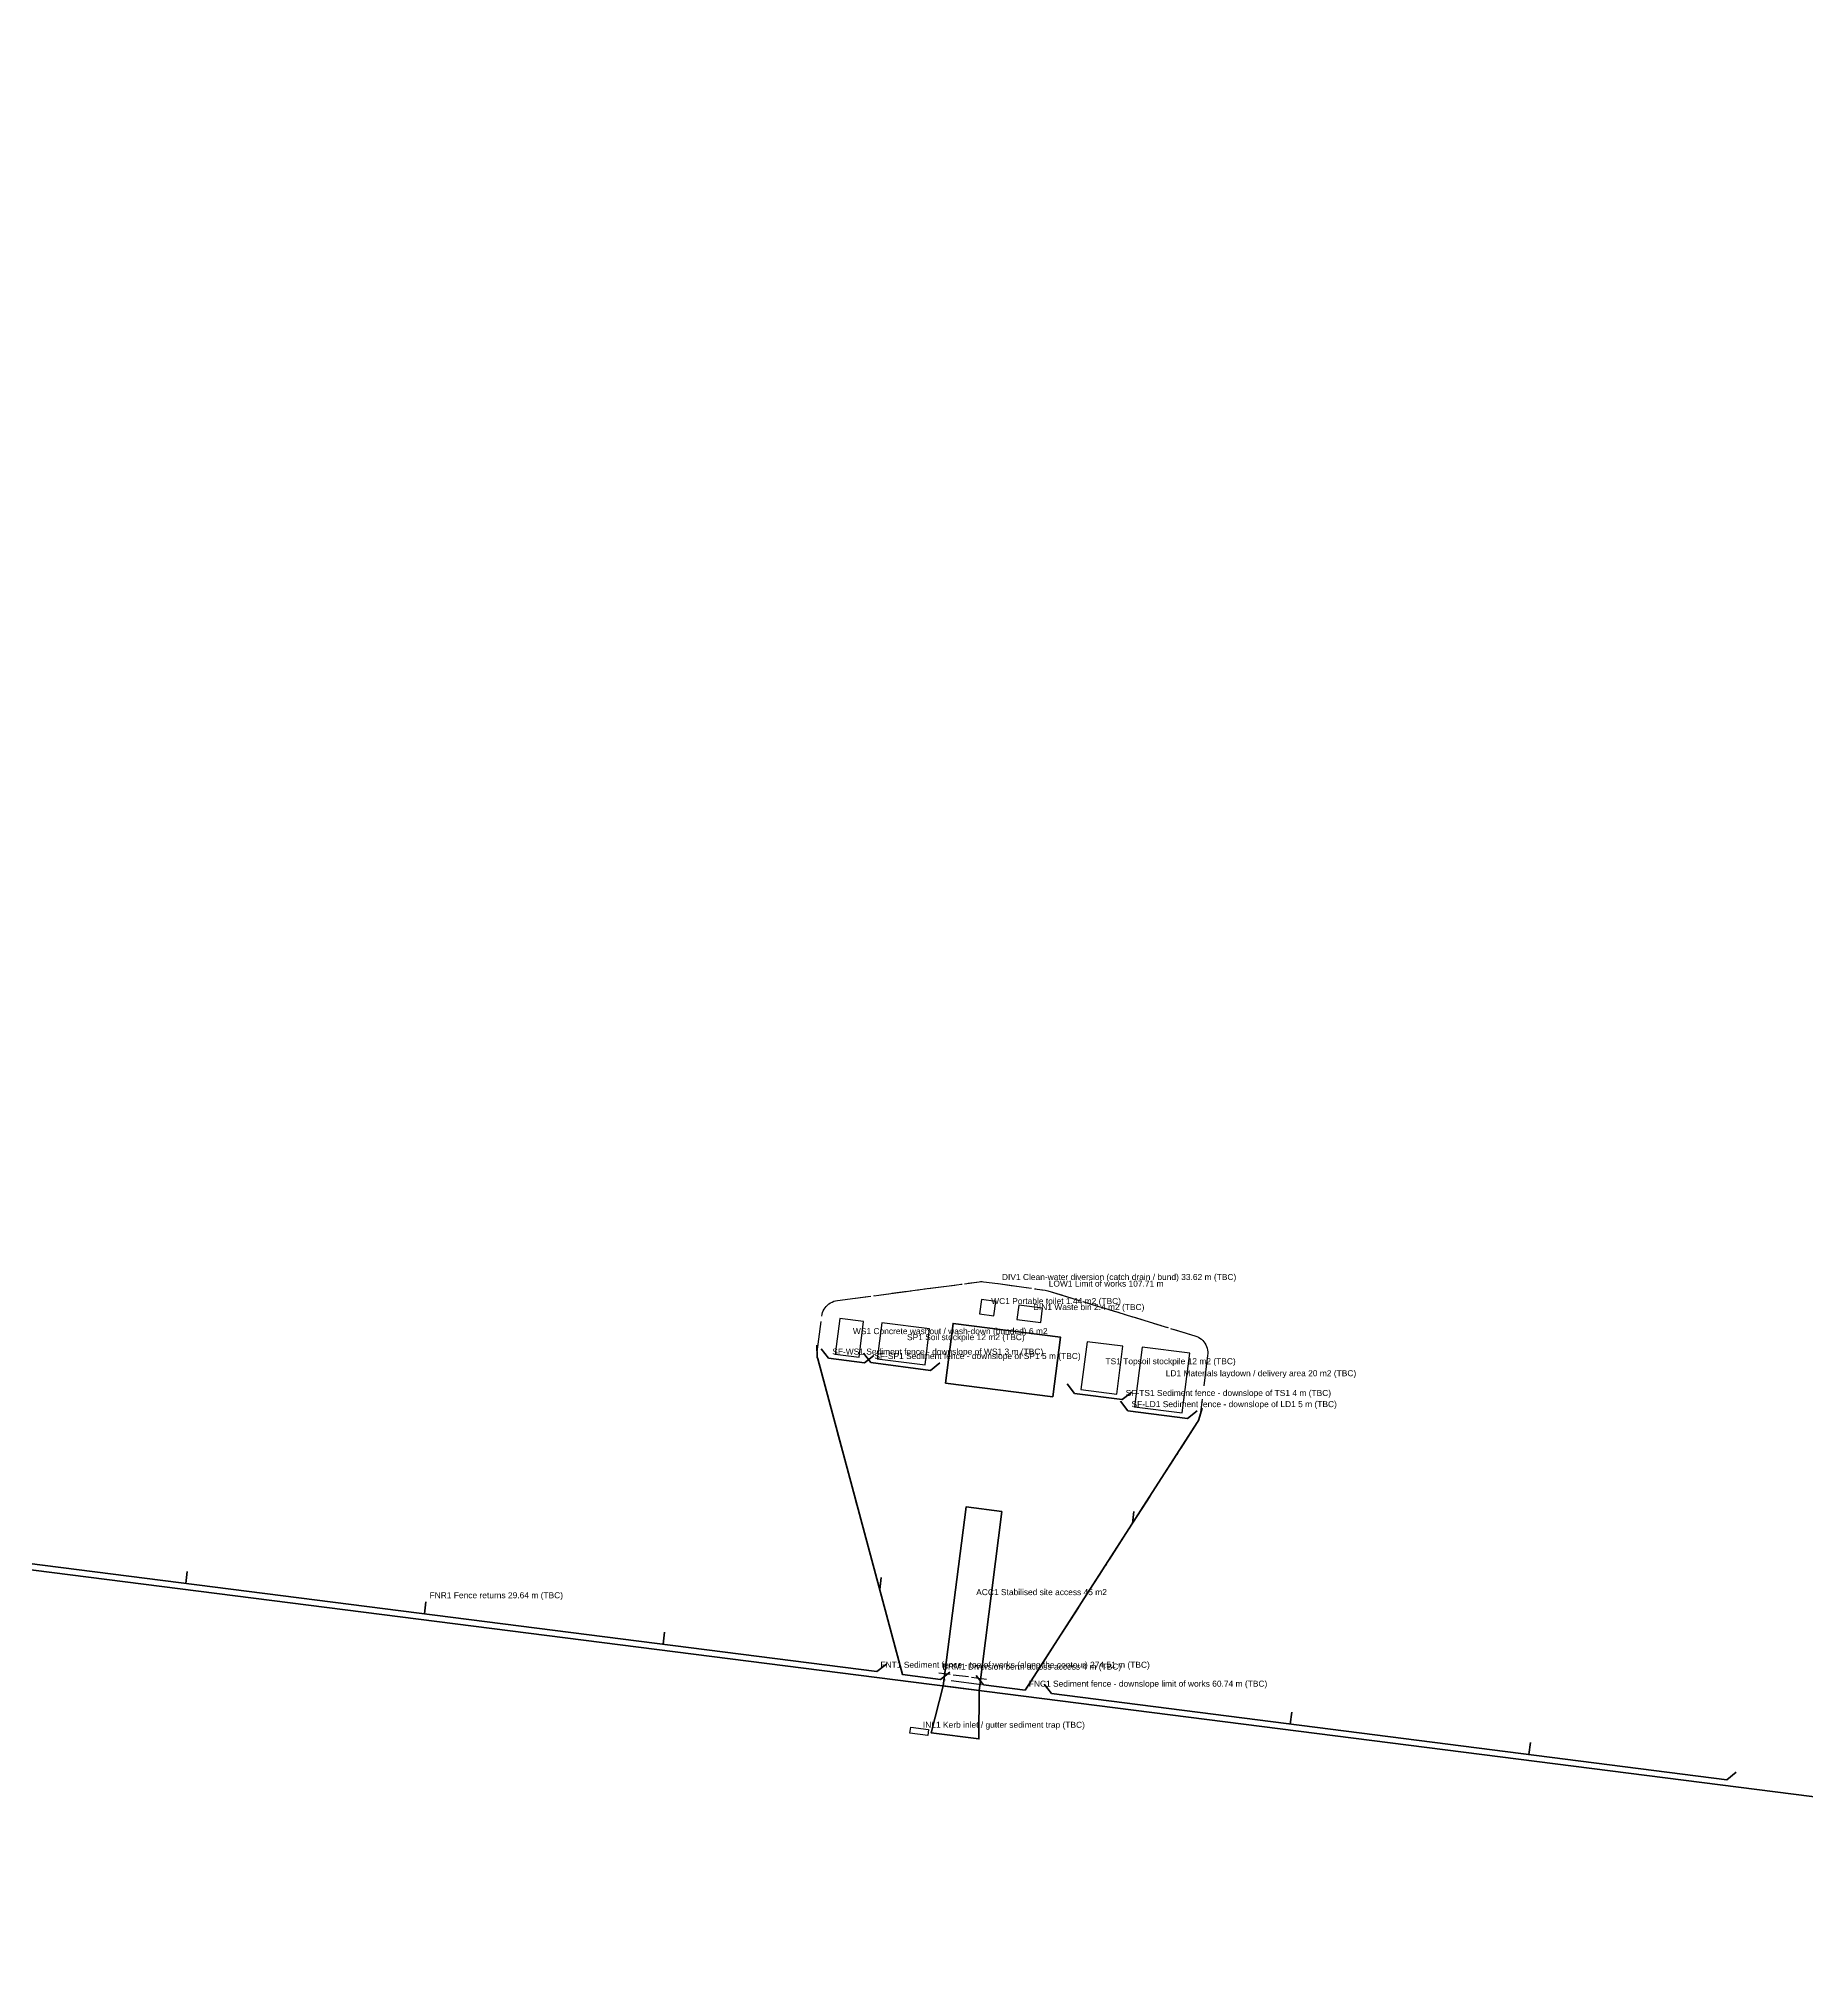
# Model space of a CAD drawing. Header units: metres. Extents: x 227626 to 228210, y 6571811 to 6573120.
# Drawn here: x 227772.8 to 227919.8, y 6571814.7 to 6571974.2 of the extents above; entities that cross this region are included whole.
import ezdxf

# ---------------------------------------------------------------- set-up
doc = ezdxf.new("R2010")
doc.units = ezdxf.units.M
doc.linetypes.add('DASHDOT', pattern=[3.556, 2.54, -0.508, 0, -0.508])
doc.linetypes.add('DASHED', pattern=[1.524, 1.27, -0.254])
for name, color, linetype, lineweight in [('A-BLDG-SLAB', 5, 'CONTINUOUS', 50), ('C-DRIV-XOVR', 7, 'CONTINUOUS', 35), ('C-ESC-ACCS', 30, 'CONTINUOUS', 35), ('C-ESC-BINS', 8, 'CONTINUOUS', 25), ('C-ESC-DIVR', 5, 'DASHED', 25), ('C-ESC-FENC', 1, 'CONTINUOUS', 35), ('C-ESC-INLT', 6, 'CONTINUOUS', 25), ('C-ESC-LIMT', 3, 'DASHDOT', 25), ('C-ESC-NOTE', 7, 'CONTINUOUS', 18), ('C-ESC-STOK', 40, 'CONTINUOUS', 25), ('C-ESC-WSHT', 4, 'CONTINUOUS', 25), ('C-PROP-BDY', 3, 'CONTINUOUS', 50)]:
    doc.layers.add(name, color=color, linetype=linetype, lineweight=lineweight)
doc.styles.add('JCE', font='arial.ttf')

msp = doc.modelspace()

# ---------------------------------------------------------------- linework, layer by layer
at = {"layer": 'A-BLDG-SLAB'}
msp.add_lwpolyline([(227848.18, 6571862.44), (227848.82, 6571867.4), (227857.74, 6571866.26), (227857.11, 6571861.3)], close=True, dxfattribs=at)
at = {"layer": 'C-DRIV-XOVR'}
msp.add_lwpolyline([(227850.98, 6571836.88), (227848, 6571837.26), (227847, 6571833.36), (227850.97, 6571832.85)], close=True, dxfattribs=at)
at = {"layer": 'C-ESC-ACCS'}
msp.add_lwpolyline([(227852.87, 6571851.76), (227850.98, 6571836.88), (227848, 6571837.26), (227849.9, 6571852.14)], close=True, dxfattribs=at)
at = {"layer": 'C-ESC-BINS'}
for points in [[(227852.21, 6571868.04), (227852.37, 6571869.22), (227851.17, 6571869.38), (227851.02, 6571868.19)], [(227856.11, 6571867.48), (227856.26, 6571868.67), (227854.28, 6571868.93), (227854.13, 6571867.74)]]:
    msp.add_lwpolyline(points, close=True, dxfattribs=at)
at = {"layer": 'C-ESC-DIVR'}
for points in [[(227838.03, 6571868.45), (227838.1, 6571868.58), (227838.18, 6571868.71), (227838.28, 6571868.82), (227838.38, 6571868.93), (227838.5, 6571869.03), (227838.63, 6571869.11), (227838.76, 6571869.18), (227838.9, 6571869.24), (227839.05, 6571869.28), (227839.2, 6571869.31), (227850.98, 6571870.86), (227851.11, 6571870.88), (227851.24, 6571870.88), (227851.36, 6571870.87), (227852.55, 6571870.71), (227852.58, 6571870.71), (227856.47, 6571870.16), (227856.59, 6571870.14), (227856.7, 6571870.11), (227868.93, 6571866.37), (227869.08, 6571866.32), (227869.21, 6571866.25), (227869.34, 6571866.17), (227869.46, 6571866.08), (227869.57, 6571865.98), (227869.67, 6571865.87), (227869.76, 6571865.75), (227869.83, 6571865.62), (227869.89, 6571865.48), (227869.94, 6571865.34), (227869.97, 6571865.19)], [(227851.6, 6571837.81), (227847.63, 6571838.32)]]:
    msp.add_lwpolyline(points, dxfattribs=at)
at = {"layer": 'C-ESC-FENC'}
for points in [[(227626.31, 6571866.01), (227842.48, 6571838.47)], [(227837.53, 6571864.6), (227837.49, 6571865.6)], [(227838.47, 6571864.51), (227837.86, 6571865.3)], [(227837.53, 6571864.6), (227837.57, 6571864.46), (227844.62, 6571838.2), (227847.77, 6571837.79)], [(227838.47, 6571864.51), (227841.44, 6571864.13)], [(227841.98, 6571864.14), (227841.36, 6571864.93)], [(227841.44, 6571864.13), (227842.23, 6571864.74)], [(227841.98, 6571864.14), (227846.93, 6571863.5)], [(227846.93, 6571863.5), (227847.73, 6571864.12)], [(227858.91, 6571861.58), (227858.3, 6571862.37)], [(227858.91, 6571861.58), (227862.88, 6571861.07)], [(227863.35, 6571860.14), (227862.74, 6571860.94)], [(227862.88, 6571861.07), (227863.67, 6571861.68)], [(227851.34, 6571837.34), (227854.81, 6571836.9), (227869.12, 6571859.16), (227869.19, 6571859.28), (227869.25, 6571859.4)], [(227863.35, 6571860.14), (227868.31, 6571859.51)], [(227868.31, 6571859.51), (227869.1, 6571860.12)], [(227869.25, 6571859.4), (227869.53, 6571860.36)], [(227863.73, 6571850.77), (227863.86, 6571851.76)], [(227785.03, 6571845.79), (227785.15, 6571846.78)], [(227842.72, 6571845.28), (227842.85, 6571846.27)], [(227804.87, 6571843.26), (227804.99, 6571844.25)], [(227824.71, 6571840.73), (227824.83, 6571841.72)], [(227842.48, 6571838.47), (227843.27, 6571839.08)], [(227847.77, 6571837.79), (227848.56, 6571838.41)], [(227851.34, 6571837.34), (227850.73, 6571838.13)], [(227857.01, 6571836.62), (227856.4, 6571837.41)], [(227857.01, 6571836.62), (227913.15, 6571829.46)], [(227876.85, 6571834.09), (227876.98, 6571835.08)], [(227896.69, 6571831.56), (227896.82, 6571832.55)], [(227913.15, 6571829.46), (227913.94, 6571830.08)]]:
    msp.add_lwpolyline(points, dxfattribs=at)
at = {"layer": 'C-ESC-INLT'}
msp.add_lwpolyline([(227845.23, 6571833.33), (227845.3, 6571833.83), (227846.78, 6571833.64), (227846.72, 6571833.14)], close=True, dxfattribs=at)
at = {"layer": 'C-ESC-LIMT'}
msp.add_lwpolyline([(227837.57, 6571864.46), (227837.53, 6571864.6), (227837.52, 6571864.74), (227837.51, 6571864.89), (227837.52, 6571865.03), (227837.9, 6571868.01), (227837.93, 6571868.16), (227837.97, 6571868.3), (227838.03, 6571868.45), (227838.1, 6571868.58), (227838.18, 6571868.71), (227838.28, 6571868.82), (227838.38, 6571868.93), (227838.5, 6571869.03), (227838.63, 6571869.11), (227838.76, 6571869.18), (227838.9, 6571869.24), (227839.05, 6571869.28), (227839.2, 6571869.31), (227850.98, 6571870.86), (227851.11, 6571870.88), (227851.24, 6571870.88), (227851.36, 6571870.87), (227852.55, 6571870.71), (227852.58, 6571870.71), (227856.47, 6571870.16), (227856.59, 6571870.14), (227856.7, 6571870.11), (227868.93, 6571866.37), (227869.08, 6571866.32), (227869.21, 6571866.25), (227869.34, 6571866.17), (227869.46, 6571866.08), (227869.57, 6571865.98), (227869.67, 6571865.87), (227869.76, 6571865.75), (227869.83, 6571865.62), (227869.89, 6571865.48), (227869.94, 6571865.34), (227869.97, 6571865.19), (227869.99, 6571865.04), (227869.99, 6571864.89), (227869.98, 6571864.74), (227869.35, 6571859.78), (227869.33, 6571859.65), (227869.29, 6571859.52), (227869.25, 6571859.4), (227869.19, 6571859.28), (227869.12, 6571859.16), (227854.81, 6571836.9), (227844.62, 6571838.2), (227837.57, 6571864.46)], close=True, dxfattribs=at)
at = {"layer": 'C-ESC-STOK'}
for points in [[(227846.49, 6571863.96), (227846.87, 6571866.94), (227842.9, 6571867.45), (227842.52, 6571864.47)], [(227862.93, 6571865.5), (227859.96, 6571865.88), (227859.45, 6571861.91), (227862.43, 6571861.53)], [(227868.49, 6571864.93), (227864.53, 6571865.44), (227863.89, 6571860.48), (227867.86, 6571859.97)]]:
    msp.add_lwpolyline(points, close=True, dxfattribs=at)
at = {"layer": 'C-ESC-WSHT'}
msp.add_lwpolyline([(227841.38, 6571867.57), (227839.39, 6571867.82), (227839.01, 6571864.84), (227841, 6571864.59)], close=True, dxfattribs=at)
at = {"layer": 'C-PROP-BDY'}
msp.add_lwpolyline([(228184.96, 6573064.69), (227784.61, 6573120), (227625.75, 6571865.58), (227673.7, 6571859.47), (228025.27, 6571814.67)], close=True, dxfattribs=at)

# ---------------------------------------------------------------- texts
at = {"layer": 'C-ESC-NOTE', "style": 'JCE'}
for s, p in [('DIV1 Clean-water diversion (catch drain / bund) 33.62 m (TBC)', (227852.88, 6571871.01)), ('LOW1 Limit of works 107.71 m', (227856.77, 6571870.46)), ('WC1 Portable toilet 1.44 m2 (TBC)', (227851.99, 6571869.01)), ('BIN1 Waste bin 2.4 m2 (TBC)', (227855.49, 6571868.51)), ('WS1 Concrete washout / wash-down (bunded) 6 m2', (227840.49, 6571866.51)), ('SF-WS1 Sediment fence - downslope of WS1 3 m (TBC)', (227838.77, 6571864.81)), ('SP1 Soil stockpile 12 m2 (TBC)', (227844.99, 6571866.01)), ('SF-SP1 Sediment fence - downslope of SP1 5 m (TBC)', (227842.27, 6571864.44)), ('TS1 Topsoil stockpile 12 m2 (TBC)', (227861.49, 6571864.01)), ('LD1 Materials laydown / delivery area 20 m2 (TBC)', (227866.5, 6571863.01)), ('SF-TS1 Sediment fence - downslope of TS1 4 m (TBC)', (227863.17, 6571861.37)), ('SF-LD1 Sediment fence - downslope of LD1 5 m (TBC)', (227863.65, 6571860.44)), ('FNR1 Fence returns 29.64 m (TBC)', (227805.29, 6571844.55)), ('ACC1 Stabilised site access 45 m2', (227850.74, 6571844.81)), ('FNT1 Sediment fence - toe of works (along the contour) 274.51 m (TBC)', (227842.78, 6571838.77)), ('BRM1 Diversion berm across access 4 m (TBC)', (227847.93, 6571838.62)), ('FNC1 Sediment fence - downslope limit of works 60.74 m (TBC)', (227855.11, 6571837.2)), ('INL1 Kerb inlet / gutter sediment trap (TBC)', (227846.31, 6571833.78))]:
    msp.add_text(s, height=0.5, dxfattribs=at).set_placement(p)

doc.saveas('drawing.dxf')
